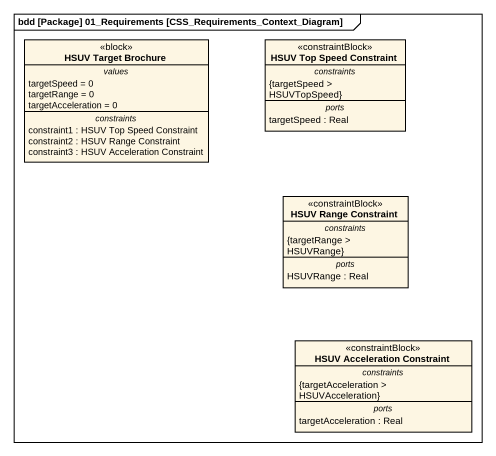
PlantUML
@startuml
mainframe bdd [Package] 01_Requirements [CSS_Requirements_Context_Diagram]
hide circle
hide empty members
class "HSUV Target Brochure" as HSUV_Target_Brochure <<block>> {
  -- values --
  targetSpeed = 0
  targetRange = 0
  targetAcceleration = 0
  -- constraints --
  constraint1 : HSUV Top Speed Constraint
  constraint2 : HSUV Range Constraint
  constraint3 : HSUV Acceleration Constraint
}
class "HSUV Top Speed Constraint" as HSUV_Top_Speed_Constraint <<constraintBlock>> {
  -- constraints --
  {targetSpeed > HSUVTopSpeed}
  -- ports --
  targetSpeed : Real
}
class "HSUV Range Constraint" as HSUV_Range_Constraint <<constraintBlock>> {
  -- constraints --
  {targetRange > HSUVRange}
  -- ports --
  HSUVRange : Real
}
class "HSUV Acceleration Constraint" as HSUV_Acceleration_Constraint <<constraintBlock>> {
  -- constraints --
  {targetAcceleration > HSUVAcceleration}
  -- ports --
  targetAcceleration : Real
}
@enduml
